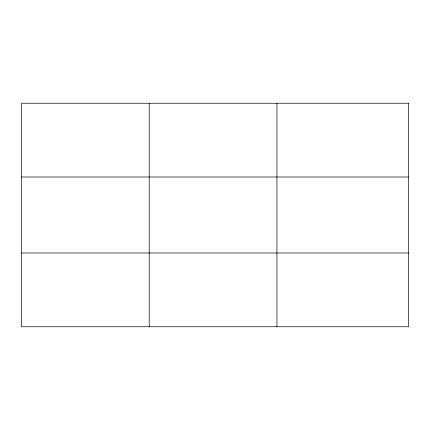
<?xml version="1.0" encoding="UTF-8"?>
<svg xmlns="http://www.w3.org/2000/svg" width="430" height="430" viewBox="0 0 430 430"><rect width="100%" height="100%" fill="white"/><g stroke="black" fill="none" stroke-linecap="round" stroke-linejoin="round"><path stroke-width="0.64" d="M149.21 326.746L149.21 103.254M276.92 326.746L276.92 103.254M21.5 177.004L408.5 177.004M21.5 252.996L408.5 252.996M408.5 103.254L408.5 326.746L21.5 326.746L21.5 103.254L408.5 103.254"/></g></svg>
